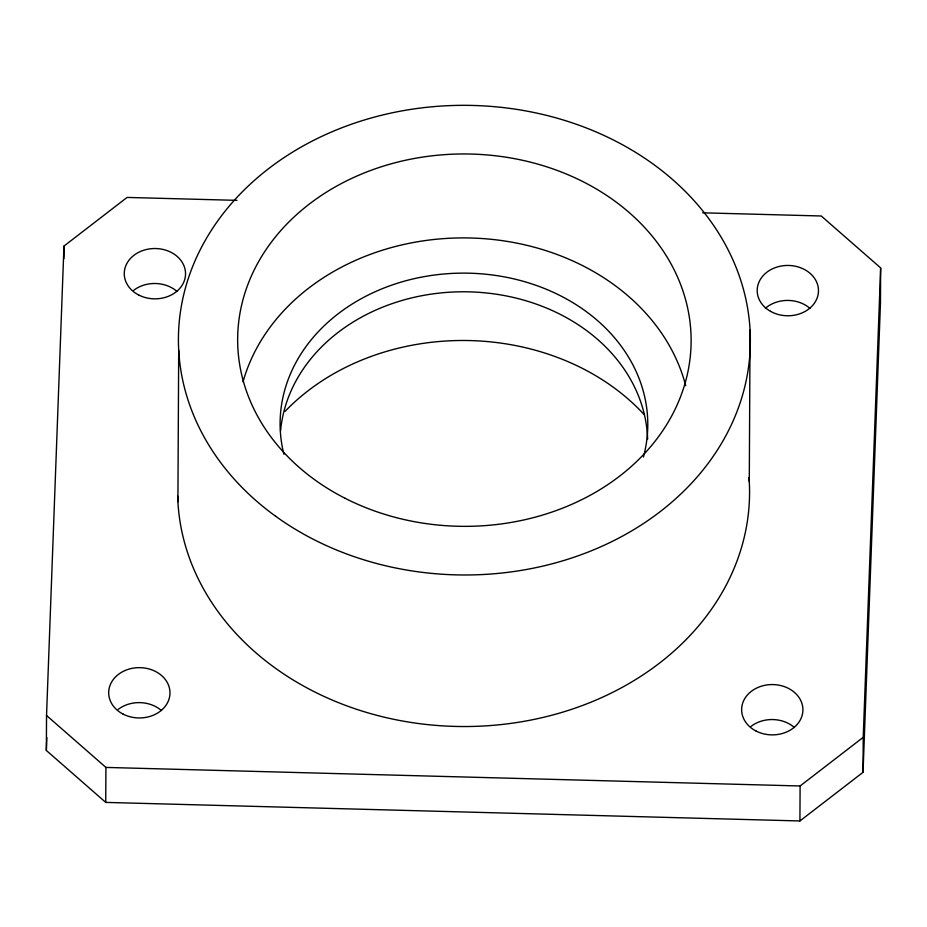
<?xml version="1.0" encoding="UTF-8"?>
<svg xmlns="http://www.w3.org/2000/svg" width="927" height="927" viewBox="0 0 927 927"><rect width="100%" height="100%" fill="white"/><g stroke="black" fill="none" stroke-linecap="round" stroke-linejoin="round"><path stroke-width="1.39" d="M702.678 212.816L821.264 215.991L880.65 267.915L880.465 302.897L863.037 772.307L799.92 820.963L105.736 802.4L46.35 750.464L46.535 715.493L63.963 246.084L127.08 197.428L236.999 200.359M63.893 258.668L63.963 246.084M105.736 802.4L105.921 767.417L46.535 715.493M177.903 501.727L178.702 350.174M749.283 481.692L750.07 330.139M799.92 820.963L800.105 785.98L863.222 737.324L880.65 267.915M863.037 772.307L863.222 737.324M46.35 750.464L46.837 737.463M105.921 767.417L800.105 785.98M285.029 411.437A226.733 186.188 0.3 0 1 643.883 414.276M133.731 290.29A30.637 25.156 0.3 0 1 177.034 291.449M118.169 709.41A30.637 25.156 0.3 0 1 161.472 710.569M749.004 477.475A285.979 234.832 0.3 0 1 475.528 726.351A285.979 234.832 0.3 0 1 177.683 496.084M751.102 726.339A30.637 25.156 0.3 0 1 794.404 727.498M765.401 308.251A30.637 25.156 0.3 0 1 810.047 308.448M280.557 430.823A183.836 150.962 0.3 0 1 468.587 291.843A183.836 150.962 0.3 0 1 647.625 439.236M283.894 454.288A183.836 150.962 0.3 0 1 465.25 273.129A183.836 150.962 0.3 0 1 643.442 457.011M243.013 381.843A226.733 186.188 0.3 0 1 465.91 237.915A226.733 186.188 0.3 0 1 685.725 385.748M756.154 731.09A30.637 25.156 0.3 0 0 802.898 710.546A30.637 25.156 0.3 0 0 757.776 687.533A30.637 25.156 0.3 0 0 756.154 731.09M123.221 714.172A30.637 25.156 0.3 0 0 169.965 693.616A30.637 25.156 0.3 0 0 124.844 670.615A30.637 25.156 0.3 0 0 123.221 714.172M138.783 295.053A30.637 25.156 0.3 0 0 185.527 274.508A30.637 25.156 0.3 0 0 140.406 251.495A30.637 25.156 0.3 0 0 138.783 295.053M770.522 311.333A30.637 25.156 0.3 0 0 818.39 292.608A30.637 25.156 0.3 0 0 774.613 267.891A30.637 25.156 0.3 0 0 770.522 311.333M345.087 498.286A226.733 186.188 0.3 0 0 691.021 346.211A226.733 186.188 0.3 0 0 357.057 175.968A226.733 186.188 0.3 0 0 345.087 498.286M275.713 516.304A285.979 234.832 0.3 0 0 744.833 386.571A285.979 234.832 0.3 0 0 372.619 117.59A285.979 234.832 0.3 0 0 275.713 516.304"/></g></svg>
